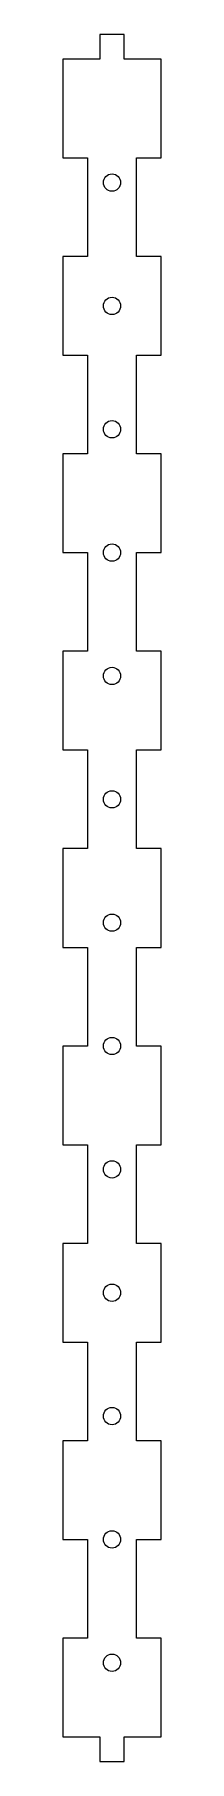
# Model space of a CAD drawing. Header units: millimetres. Extents: x -15 to 5, y -178 to 172.
import ezdxf

# ---------------------------------------------------------------- set-up
doc = ezdxf.new("R2010")
doc.units = ezdxf.units.MM

msp = doc.modelspace()

# ---------------------------------------------------------------- linework, layer by layer
at = {"color": 7, "linetype": 'Continuous', "lineweight": 25}
for p, q in [((-7.5, 172.5), (-7.5, 167.5)), ((-2.5, 172.5), (-7.5, 172.5)), ((-2.5, 167.5), (-2.5, 172.5)), ((-15, 167.5), (-15, 147.5)), ((-7.5, 167.5), (-15, 167.5)), ((5, 167.5), (-2.5, 167.5)), ((5, 147.5), (5, 167.5)), ((-15, 147.5), (-10, 147.5)), ((-10, 147.5), (-10, 127.5)), ((0, 147.5), (5, 147.5)), ((0, 127.5), (0, 147.5)), ((-15, 127.5), (-15, 107.5)), ((-10, 127.5), (-15, 127.5)), ((5, 127.5), (0, 127.5)), ((5, 107.5), (5, 127.5)), ((-15, 107.5), (-10, 107.5)), ((-10, 107.5), (-10, 87.5)), ((0, 107.5), (5, 107.5)), ((0, 87.5), (0, 107.5)), ((-15, 87.5), (-15, 67.5)), ((-10, 87.5), (-15, 87.5)), ((5, 87.5), (0, 87.5)), ((5, 67.5), (5, 87.5)), ((-15, 67.5), (-10, 67.5)), ((-10, 67.5), (-10, 47.5)), ((0, 67.5), (5, 67.5)), ((0, 47.5), (0, 67.5)), ((-15, 47.5), (-15, 27.5)), ((-10, 47.5), (-15, 47.5)), ((5, 47.5), (0, 47.5)), ((5, 27.5), (5, 47.5)), ((-15, 27.5), (-10, 27.5)), ((-10, 27.5), (-10, 7.5)), ((0, 27.5), (5, 27.5)), ((0, 7.5), (0, 27.5)), ((-15, 7.5), (-15, -12.5)), ((-10, 7.5), (-15, 7.5)), ((5, 7.5), (0, 7.5)), ((5, -12.5), (5, 7.5)), ((-15, -12.5), (-10, -12.5)), ((-10, -12.5), (-10, -32.5)), ((0, -12.5), (5, -12.5)), ((0, -32.5), (0, -12.5)), ((-15, -32.5), (-15, -52.5)), ((-10, -32.5), (-15, -32.5)), ((5, -32.5), (0, -32.5)), ((5, -52.5), (5, -32.5)), ((-15, -52.5), (-10, -52.5)), ((-10, -52.5), (-10, -72.5)), ((0, -52.5), (5, -52.5)), ((0, -72.5), (0, -52.5)), ((-15, -72.5), (-15, -92.5)), ((-10, -72.5), (-15, -72.5)), ((5, -72.5), (0, -72.5)), ((5, -92.5), (5, -72.5)), ((-15, -92.5), (-10, -92.5)), ((-10, -92.5), (-10, -112.5)), ((0, -92.5), (5, -92.5)), ((0, -112.5), (0, -92.5)), ((-15, -112.5), (-15, -132.5)), ((-10, -112.5), (-15, -112.5)), ((5, -112.5), (0, -112.5)), ((5, -132.5), (5, -112.5)), ((-15, -132.5), (-10, -132.5)), ((-10, -132.5), (-10, -152.5)), ((0, -132.5), (5, -132.5)), ((0, -152.5), (0, -132.5)), ((-15, -152.5), (-15, -172.5)), ((-10, -152.5), (-15, -152.5)), ((5, -152.5), (0, -152.5)), ((5, -172.5), (5, -152.5)), ((-15, -172.5), (-7.5, -172.5)), ((-7.5, -172.5), (-7.5, -177.5)), ((-2.5, -172.5), (5, -172.5)), ((-2.5, -177.5), (-2.5, -172.5)), ((-7.5, -177.5), (-2.5, -177.5))]:
    msp.add_line(p, q, dxfattribs=at)
for centre in [(-5, 142.5), (-5, 117.5), (-5, 92.5), (-5, 67.5), (-5, 42.5), (-5, 17.5), (-5, -7.5), (-5, -32.5), (-5, -57.5), (-5, -82.5), (-5, -107.5), (-5, -132.5), (-5, -157.5)]:
    msp.add_circle(centre, 1.75, dxfattribs=at)

doc.saveas('drawing.dxf')
